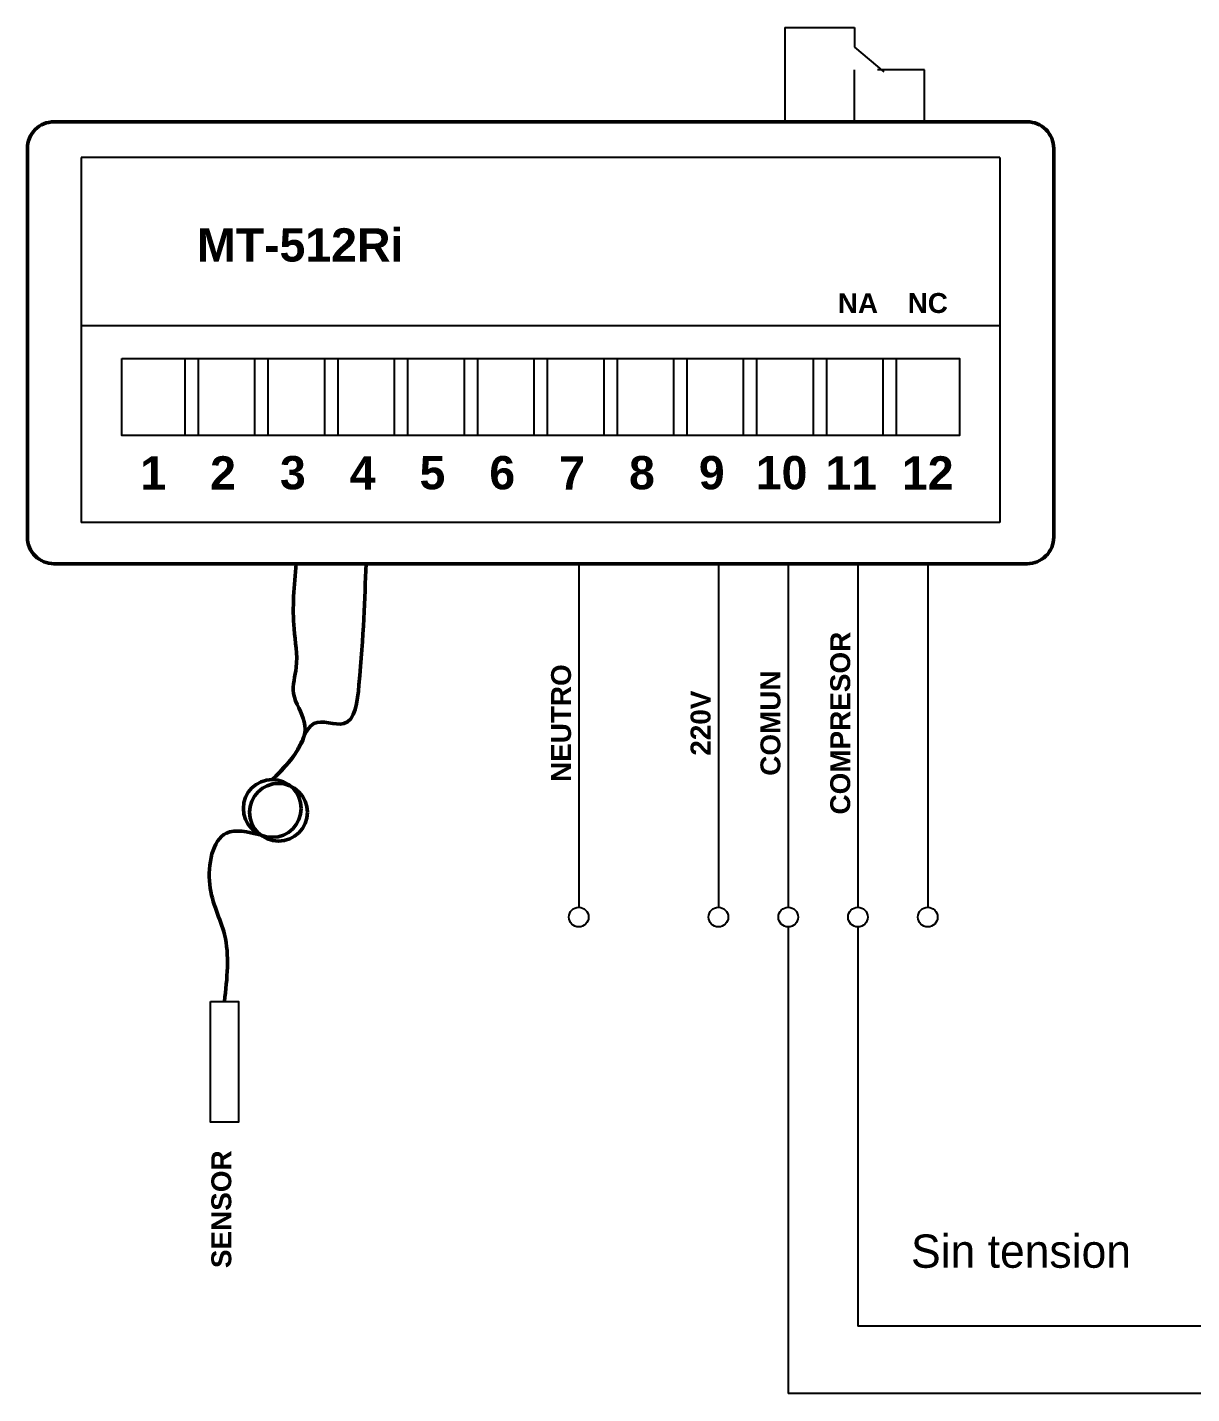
# Model space of a CAD drawing. Header units: millimetres. Extents: x 145 to 1488, y 403 to 626.
# Drawn here: x 799.1 to 886.7, y 431.3 to 534 of the extents above; entities that cross this region are included whole.
import ezdxf

# ---------------------------------------------------------------- set-up
doc = ezdxf.new("R2010")
doc.units = ezdxf.units.MM

msp = doc.modelspace()

# ---------------------------------------------------------------- linework, layer by layer
for p, q in [((856.08, 533.98), (861.32, 533.98)), ((856.08, 533.98), (856.08, 526.88)), ((861.32, 533.98), (861.32, 532.48)), ((861.32, 532.48), (863.52, 530.64)), ((861.32, 526.88), (861.32, 530.78)), ((866.57, 530.78), (863.05, 530.78)), ((866.57, 526.88), (866.57, 530.78)), ((872.24, 524.21), (803.17, 524.21)), ((803.17, 524.21), (803.17, 496.76)), ((872.24, 524.21), (872.24, 496.76)), ((803.17, 511.58), (872.24, 511.58)), ((810.97, 509.1), (810.97, 503.3)), ((811.97, 509.1), (811.97, 503.3)), ((816.21, 509.1), (816.21, 503.3)), ((817.21, 509.1), (817.21, 503.3)), ((821.46, 509.1), (821.46, 503.3)), ((822.46, 509.1), (822.46, 503.3)), ((826.71, 509.1), (826.71, 503.3)), ((827.71, 509.1), (827.71, 503.3)), ((831.96, 509.1), (831.96, 503.3)), ((832.96, 509.1), (832.96, 503.3)), ((837.21, 509.1), (837.21, 503.3)), ((838.21, 509.1), (838.21, 503.3)), ((842.46, 509.1), (842.46, 503.3)), ((843.46, 509.1), (843.46, 503.3)), ((847.7, 509.1), (847.7, 503.3)), ((848.7, 509.1), (848.7, 503.3)), ((852.95, 509.1), (852.95, 503.3)), ((853.95, 509.1), (853.95, 503.3)), ((858.2, 509.1), (858.2, 503.3)), ((859.2, 509.1), (859.2, 503.3)), ((863.45, 509.1), (863.45, 503.3)), ((864.45, 509.1), (864.45, 503.3)), ((872.24, 496.76), (803.17, 496.76)), ((840.58, 493.66), (840.58, 467.84)), ((851.08, 493.66), (851.08, 467.84)), ((856.33, 493.66), (856.33, 467.84)), ((861.57, 493.66), (861.57, 467.84)), ((866.82, 493.66), (866.82, 467.84)), ((856.33, 466.37), (856.33, 431.28)), ((861.57, 466.37), (861.57, 436.35)), ((936.73, 436.35), (861.57, 436.35)), ((936.42, 431.28), (856.33, 431.28))]:
    msp.add_line(p, q)
at = {"lineweight": 50}
msp.add_lwpolyline([(876.29, 524.88, 0.414214), (874.29, 526.88), (801.13, 526.88, 0.414214), (799.13, 524.88), (799.13, 495.66, 0.414214), (801.13, 493.66), (874.29, 493.66, 0.414214), (876.29, 495.66)], format="xyb", close=True, dxfattribs=at)
for points in [[(806.22, 509.1), (869.2, 509.1), (869.2, 503.3), (806.22, 503.3)], [(812.89, 460.76), (815, 460.76), (815, 451.69), (812.89, 451.69)]]:
    msp.add_lwpolyline(points, close=True)
for centre in [(817.54, 475.27), (818.01, 474.98)]:
    msp.add_circle(centre, 2.17, dxfattribs=at)
for centre in [(840.58, 467.1), (851.08, 467.1), (856.33, 467.1), (861.57, 467.1), (866.82, 467.1)]:
    msp.add_circle(centre, 0.737)
for points in [[(824.59, 493.66), (824.06, 484.57), (822.91, 481.64), (820.66, 481.64), (819.89, 480.6), (819.39, 479.58), (817.54, 477.44)], [(819.34, 493.66), (819.18, 488.76), (819.34, 485.87), (819.14, 483.91), (819.95, 481.77), (817.54, 477.44)], [(816.63, 473.29), (814.1, 473.41), (812.84, 469.54), (813.95, 465.78), (813.95, 460.76)]]:
    msp.add_spline(points, degree=3, dxfattribs=at)

# ---------------------------------------------------------------- texts
for s, insert, char_height, width, attachment_point in [('{\\fArial|b1|i0|c0|p34;MT-512Ri}', (819.64, 517.61), 2.5, 21.0018, 5), ('{\\fArial|b1|i0|c0|p34;NA}', (861.57, 513.25), 1.5, 12.0205, 5), ('{\\fArial|b1|i0|c0|p34;NC}', (866.82, 513.25), 1.5, 12.0205, 5), ('{\\fArial|b1|i0|c0|p34;1}', (808.59, 500.49), 2.5, 1.264, 5), ('{\\fArial|b1|i0|c0|p34;2}', (813.84, 500.49), 2.5, 1.264, 5), ('{\\fArial|b1|i0|c0|p34;3}', (819.09, 500.49), 2.5, 1.264, 5), ('{\\fArial|b1|i0|c0|p34;4}', (824.34, 500.49), 2.5, 1.264, 5), ('{\\fArial|b1|i0|c0|p34;5}', (829.58, 500.49), 2.5, 1.264, 5), ('{\\fArial|b1|i0|c0|p34;6}', (834.83, 500.49), 2.5, 1.264, 5), ('{\\fArial|b1|i0|c0|p34;7}', (840.08, 500.49), 2.5, 1.264, 5), ('{\\fArial|b1|i0|c0|p34;8}', (845.33, 500.49), 2.5, 1.264, 5), ('{\\fArial|b1|i0|c0|p34;9}', (850.58, 500.49), 2.5, 1.264, 5), ('{\\fArial|b1|i0|c0|p34;10}', (855.83, 500.49), 2.5, 1.264, 5), ('{\\fArial|b1|i0|c0|p34;11}', (861.07, 500.49), 2.5, 1.264, 5), ('{\\fArial|b1|i0|c0|p34;12}', (866.82, 500.49), 2.5, 1.264, 5), ('Sin tension', (865.56, 443.24), 2.5, 58.2141, 1)]:
    msp.add_mtext(s, dxfattribs=dict(insert=insert, char_height=char_height, width=width, attachment_point=attachment_point))
at = {"char_height": 1.5, "width": 12.0205, "attachment_point": 5, "rotation": 90}
for s, insert in [('{\\fArial|b1|i0|c0|p34;COMPRESOR}', (860.25, 481.68)), ('{\\fArial|b1|i0|c0|p34;NEUTRO}', (839.26, 481.68)), ('{\\fArial|b1|i0|c0|p34;COMUN }', (855, 481.68)), ('{\\fArial|b1|i0|c0|p34;220V}', (849.75, 481.68)), ('{\\fArial|b1|i0|c0|p34;SENSOR}', (813.72, 445.14))]:
    msp.add_mtext(s, dxfattribs=dict(at, insert=insert))

doc.saveas('drawing.dxf')
